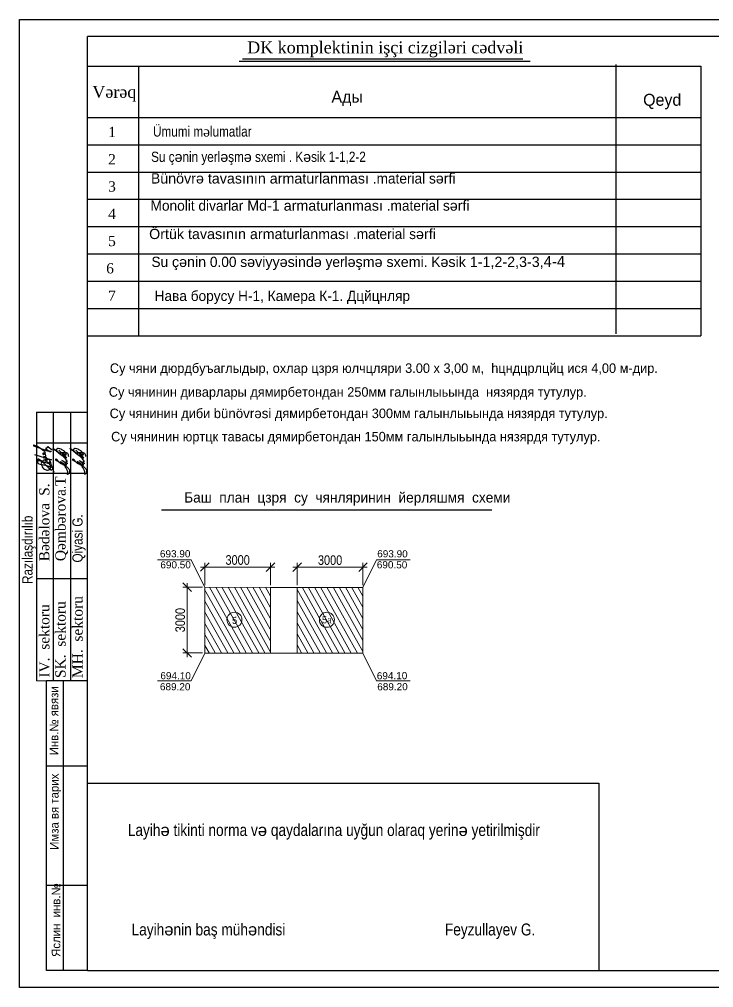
# Model space of a CAD drawing. Header units: millimetres. Extents: x 1177285 to 1225570, y -905119 to -683091.
# Drawn here: x 1185369 to 1205741, y -711491 to -683091 of the extents above; entities that cross this region are included whole.
import ezdxf

# ---------------------------------------------------------------- set-up
doc = ezdxf.new("R2010")
doc.units = ezdxf.units.MM
for name, color, linetype, lineweight in [('0_Ном._пера__21', 7, 'Continuous', 30), ('Layer3', 7, 'Continuous', 13), ('РАЗМЕРЫ', 80, 'Continuous', 9)]:
    doc.layers.add(name, color=color, linetype=linetype, lineweight=lineweight)
doc.styles.add('A3_Times_AzLat', font='A3TI(LA).TTF')
doc.styles.add('CP_ATTR', font='A3TI(LA).TTF')
doc.styles.add('sevda', font='times.ttf')
doc.styles.get("Standard").update_dxf_attribs({"font": 'a3ar(la).ttf'})
doc.styles.add('style3', font='ARIAAL_.TTF', dxfattribs={"height": 300})
doc.styles.add('style6', font='ARIALN.TTF', dxfattribs={"height": 300})
doc.styles.add('yazitipi', font='ARIALN.TTF')
doc.dimstyles.new('sevda', dxfattribs={"dimscale": 100, "dimtxt": 2.8, "dimasz": 2.5, "dimexe": 1.25, "dimexo": 0.625, "dimtad": 1, "dimtxsty": 'yazitipi', "dimblk": 'OBLIQUE', "dimcen": 2.5, "dimdle": 1.25, "dimclrd": 253, "dimclre": 253, "dimclrt": 73, "dimaunit": 1, "dimadec": 3, "dimazin": 0, "dimtfac": 1, "dimtmove": 1, "dimatfit": 3, "dimfxl": 1, "dimlwd": 13, "dimlwe": 13, "dimarcsym": 0})

# ---------------------------------------------------------------- blocks, each defined once
blk = doc.blocks.new('ntnntyht')
at = {"color": 1, "lineweight": 25}
blk.add_line((1961564, -20955), (2003567, -20955), dxfattribs=at)
at = {"lineweight": 25}
for p, q in [((1961564, -50629), (1961564, -20955)), ((1963654, -41225), (1962400, -41225)), ((1963656, -43837), (1962402, -43837)), ((1963656, -47494), (1962402, -47494)), ((1963654, -50106), (1962400, -50106)), ((2003567, -50629), (1961564, -50629))]:
    blk.add_line(p, q, dxfattribs=at)
at = {"color": 1, "lineweight": 25, "ltscale": 15}
blk.add_line((2003045, -21477), (1963653, -21477), dxfattribs=at)
at = {"lineweight": 25, "ltscale": 15}
for q in [(1963654, -21476), (2003045, -50106)]:
    blk.add_line((1963654, -50106), q, dxfattribs=at)
at = {"lineweight": 25, "ltscale": 0.25}
for p, q in [((1962400, -50106), (1962400, -41225)), ((1962922, -50107), (1962922, -41225))]:
    blk.add_line(p, q, dxfattribs=at)
at = {"lineweight": 25, "char_height": 261.21, "width": 6227.25, "attachment_point": 1, "rotation": 90, "style": 'CP_ATTR'}
for s, insert in [('\\pt3143;Инв.№ явязи', (1962497, -43510)), ('\\pt3143;Имза вя тарих', (1962505, -46404)), ('\\pt3143;Яслин  инв.№', (1962558, -49687))]:
    blk.add_mtext(s, dxfattribs=dict(at, insert=insert))
blk = doc.blocks.new('TG')
at = {"lineweight": 0}
for p, q in [((4852340, -2181940), (4852340, -2184140)), ((4857740, -2181940), (4857740, -2184140))]:
    blk.add_line(p, q, dxfattribs=at)
for points in [[(4852340, -2176540), (4857740, -2176540), (4857740, -2181940), (4852340, -2181940)], [(4852340, -2184140), (4857740, -2184140), (4857740, -2189540), (4852340, -2189540)]]:
    blk.add_lwpolyline(points, close=True, dxfattribs=at)
blk = doc.blocks.new('_Oblique')
at = {"color": 0, "linetype": 'ByBlock', "lineweight": -2}
blk.add_line((-0.5, -0.5), (0.5, 0.5), dxfattribs=at)
blk = doc.blocks.new('*D188')
at = {"color": 253, "lineweight": 13, "ltscale": 15, "transparency": 16777216}
for p, q in [((1193398, -699157), (1195576, -699160)), ((1193522, -699689), (1193523, -699033)), ((1195450, -699691), (1195451, -699034))]:
    blk.add_line(p, q, dxfattribs=at)
at = {"layer": 'Defpoints', "color": 0, "lineweight": 30, "ltscale": 15, "transparency": 16777216}
for p in [(1195451, -699159), (1193522, -699751, -61512), (1195450, -699753, -61512)]:
    blk.add_point(p, dxfattribs=at)
at = {"color": 253, "lineweight": 13, "ltscale": 15, "transparency": 16777216, "xscale": 250, "yscale": 250, "zscale": 250}
for p, rotation in [((1193523, -699158), 179.9432046103459), ((1195451, -699159), 359.9432046103459)]:
    blk.add_blockref('_Oblique', p, dxfattribs=dict(at, rotation=rotation))
at = {"color": 73, "ltscale": 15, "transparency": 16777216, "insert": (1194487, -698953), "char_height": 280, "attachment_point": 5, "rotation": 359.9432, "style": 'yazitipi'}
blk.add_mtext('{\\fArial Narrow|b0|i0|c238|p34;3000}', dxfattribs=at)
blk = doc.blocks.new('*D189')
at = {"color": 253, "lineweight": 13, "ltscale": 15, "transparency": 16777216}
for p, q in [((1192862, -699157), (1190685, -699155)), ((1190809, -699686), (1190810, -699030)), ((1192737, -699688), (1192738, -699032))]:
    blk.add_line(p, q, dxfattribs=at)
at = {"layer": 'Defpoints', "color": 0, "lineweight": 30, "ltscale": 15, "transparency": 16777216}
for p in [(1190810, -699155), (1190809, -699748, -61512), (1192737, -699750, -61512)]:
    blk.add_point(p, dxfattribs=at)
at = {"color": 253, "lineweight": 13, "ltscale": 15, "transparency": 16777216, "xscale": 250, "yscale": 250, "zscale": 250}
for p, rotation in [((1190810, -699155), 179.9432046103528), ((1192737, -699157), 359.9432046103528)]:
    blk.add_blockref('_Oblique', p, dxfattribs=dict(at, rotation=rotation))
at = {"color": 73, "ltscale": 15, "transparency": 16777216, "insert": (1191774, -698950), "char_height": 280, "attachment_point": 5, "rotation": 359.9432, "style": 'yazitipi'}
blk.add_mtext('{\\fArial Narrow|b0|i0|c238|p34;3000}', dxfattribs=at)
blk = doc.blocks.new('*D190')
at = {"color": 253, "lineweight": 13, "ltscale": 15, "transparency": 16777216}
for p, q in [((1190747, -699748), (1190170, -699748)), ((1190295, -699623), (1190293, -701801)), ((1190745, -701676), (1190168, -701676))]:
    blk.add_line(p, q, dxfattribs=at)
at = {"layer": 'Defpoints', "color": 0, "lineweight": 30, "ltscale": 15, "transparency": 16777216}
for p in [(1190809, -699748, -61512), (1190293, -701676), (1190807, -701676, -61512)]:
    blk.add_point(p, dxfattribs=at)
at = {"color": 253, "lineweight": 13, "ltscale": 15, "transparency": 16777216, "xscale": 250, "yscale": 250, "zscale": 250}
for p, rotation in [((1190295, -699748), 89.94320461034934), ((1190293, -701676), 269.9432046103493)]:
    blk.add_blockref('_Oblique', p, dxfattribs=dict(at, rotation=rotation))
at = {"color": 73, "ltscale": 15, "transparency": 16777216, "insert": (1190089, -700712), "char_height": 280, "attachment_point": 5, "rotation": 89.9432, "style": 'yazitipi'}
blk.add_mtext('{\\fArial Narrow|b0|i0|c238|p34;3000}', dxfattribs=at)

msp = doc.modelspace()

# ---------------------------------------------------------------- hatches: boundary and pattern name
at = {"lineweight": 5, "ltscale": 15}
h = msp.add_hatch(dxfattribs=at)
h.set_pattern_fill('ANSI31', color=256, scale=50, angle=254.1995713)
h.set_pattern_definition([(299.199571, (2180880.56, 177750.78), (138.57696, 77.446684), [])])
h.paths.add_polyline_path([(1192733.667, -699746.041), (1192731.757, -701673.84), (1190803.957, -701671.929), (1190805.868, -699744.13)])
h = msp.add_hatch(dxfattribs=at)
h.set_pattern_fill('ANSI31', color=256, scale=50, angle=254.1995713)
h.set_pattern_definition([(299.199571, (2183593.76, 177748.09), (138.57696, 77.446684), [])])
h.paths.add_polyline_path([(1195446.866, -699748.73), (1195444.955, -701676.529), (1193517.156, -701674.618), (1193519.067, -699746.819)])

# ---------------------------------------------------------------- linework, layer by layer
at = {"lineweight": 25}
for p, q in [((1191823.65, -684320.463), (1200356.731, -684320.463)), ((1191912.334, -684244.599), (1200143.13, -684244.599)), ((1202872.229, -684410.962), (1202872.229, -692310.962)), ((1187369.069, -684468.454), (1205369.069, -684468.454)), ((1188869.04, -684468.454), (1188869.04, -692368.454)), ((1205369.069, -684468.454), (1205369.069, -692368.454)), ((1187369.069, -685968.454), (1205369.069, -685968.454)), ((1187369.069, -686768.454), (1205369.069, -686768.454)), ((1187369.069, -687568.454), (1205369.069, -687568.454)), ((1187369.069, -688368.454), (1205369.069, -688368.454)), ((1187369.069, -689168.454), (1205369.069, -689168.454)), ((1187369.069, -689968.454), (1205369.069, -689968.454)), ((1187369.069, -690768.454), (1205369.069, -690768.454)), ((1187369.069, -691568.454), (1205369.069, -691568.454)), ((1187369.069, -692368.454), (1205369.069, -692368.454))]:
    msp.add_line(p, q, dxfattribs=at)
at = {"color": 7, "ltscale": 15}
for p, q in [((1185869.051, -694611.633), (1187369.051, -694611.633)), ((1185869.051, -694611.633), (1185869.051, -702491.212)), ((1186369.051, -702491.212), (1186369.051, -694611.633)), ((1186869.051, -694611.633), (1186869.051, -702491.212)), ((1185869.051, -695511.633), (1187369.051, -695511.633)), ((1187369.051, -696411.633), (1185869.051, -696411.633)), ((1185869.051, -699491.212), (1187369.051, -699491.212))]:
    msp.add_line(p, q, dxfattribs=at)
for p, q in [((1189538.274, -697477.432, -123024.342), (1199231.354, -697477.432, -123024.342)), ((1187370.81, -705492.62), (1202370.81, -705492.62)), ((1202370.81, -705492.62), (1202370.81, -710991.326))]:
    msp.add_line(p, q)
at = {"color": 7, "lineweight": 18, "flags": 128}
for points in [[(1189422.061, -698941.527), (1190410.103, -698941.527), (1190810.945, -699753.083)], [(1196837.004, -698941.527), (1195848.963, -698941.527), (1195448.121, -699753.083)], [(1189422.061, -702492.439), (1190410.103, -702492.439), (1190810.945, -701680.882)], [(1196837.004, -702492.439), (1195848.963, -702492.439), (1195448.121, -701680.882)]]:
    msp.add_lwpolyline(points, dxfattribs=at)
at = {"color": 1, "lineweight": 0}
for centre in [(1191680.359, -700700.156, 52285.345), (1194393.558, -700702.845, 52285.345)]:
    msp.add_circle(centre, 220.202, dxfattribs=at)
at = {"layer": '0_Ном._пера__21', "linetype": 'Continuous', "flags": 128}
for points in [[(1185809.087, -695849.979), (1186312.011, -696011.65), (1186163.007, -695999.808), (1186137.497, -696001.505), (1186112.611, -696007.366), (1186089.024, -696017.231), (1186067.375, -696030.833), (1186048.253, -696047.804), (1186032.175, -696067.683), (1186019.578, -696089.931), (1186010.803, -696113.944), (1186014.779, -696148.07), (1186024.057, -696181.151), (1186038.408, -696212.367), (1186057.477, -696240.946), (1186080.79, -696266.182), (1186107.773, -696287.45), (1186128.822, -696298.542), (1186151.357, -696306.173), (1186174.814, -696310.151), (1186198.605, -696310.376), (1186222.134, -696306.844), (1186244.81, -696299.643), (1186255.993, -696291.614), (1186265.782, -696281.934), (1186273.937, -696270.842), (1186280.256, -696258.611), (1186284.584, -696245.542), (1186286.814, -696231.957), (1186286.891, -696218.19), (1186284.814, -696204.581), (1186280.633, -696191.464), (1186274.452, -696179.163), (1186248.674, -696135.352), (1186216.56, -696095.949), (1186178.851, -696061.863), (1186154.843, -696045.879), (1186128.569, -696033.983), (1186127.415, -696034.219), (1186126.32, -696034.65), (1186125.316, -696035.264), (1186124.433, -696036.042), (1186123.697, -696036.961), (1186123.131, -696037.993), (1186122.752, -696039.107), (1186122.571, -696040.27), (1186122.594, -696041.447), (1186122.82, -696042.602), (1186123.242, -696043.701), (1186123.847, -696044.711), (1186124.617, -696045.601), (1186125.53, -696046.344), (1186126.557, -696046.919), (1186127.668, -696047.307), (1186128.83, -696047.498), (1186130.007, -696047.485), (1186144.57, -696043.507), (1186158.298, -696037.224), (1186170.828, -696028.803), (1186181.831, -696018.465), (1186183.13, -696004.743), (1186182.22, -695990.99), (1186179.124, -695977.559), (1186173.923, -695964.794), (1186166.749, -695953.025), (1186157.787, -695942.553), (1186147.267, -695933.648), (1186135.46, -695926.537), (1186122.668, -695921.404), (1186109.221, -695918.38), (1186095.463, -695917.544), (1186092.379, -695917.244), (1186089.289, -695917.474), (1186086.283, -695918.226), (1186083.45, -695919.479), (1186080.87, -695921.196), (1186078.621, -695923.327), (1186076.768, -695925.81), (1186075.364, -695928.573), (1186074.452, -695931.534), (1186074.056, -695934.607), (1186074.19, -695937.702), (1186074.848, -695940.73), (1186076.013, -695943.601), (1186077.649, -695946.232), (1186079.71, -695948.547), (1186082.134, -695950.476), (1186084.852, -695951.965), (1186087.783, -695952.969), (1186090.842, -695953.46), (1186093.94, -695953.422), (1186096.987, -695952.858), (1186107.625, -695949.969), (1186117.639, -695945.363), (1186126.755, -695939.165), (1186134.721, -695931.547), (1186141.319, -695922.717), (1186146.368, -695912.918), (1186146.835, -695896.672), (1186144.584, -695880.576), (1186139.678, -695865.081), (1186132.255, -695850.623), (1186122.522, -695837.607), (1186110.754, -695826.397), (1186097.279, -695817.309), (1186082.477, -695810.598), (1186079.114, -695810.373), (1186075.762, -695810.727), (1186072.52, -695811.65), (1186069.483, -695813.113), (1186066.742, -695815.075), (1186064.377, -695817.476), (1186062.458, -695820.247), (1186061.041, -695823.306), (1186060.169, -695826.562), (1186059.866, -695829.919), (1186060.143, -695833.278), (1186060.99, -695836.541), (1186062.383, -695839.61), (1186064.28, -695842.396), (1186066.627, -695844.816), (1186069.353, -695846.798), (1186072.377, -695848.286), (1186075.612, -695849.233), (1186078.961, -695849.613), (1186082.326, -695849.415), (1186085.607, -695848.643), (1186097.154, -695843.862), (1186107.847, -695837.396), (1186117.445, -695829.392), (1186125.726, -695820.033), (1186132.503, -695809.533), (1186128.4, -695795.198), (1186121.987, -695781.736), (1186113.44, -695769.517), (1186102.993, -695758.878), (1186090.932, -695750.109), (1186077.59, -695743.451), (1185992.466, -695675.828), (1185898.84, -695620.571), (1185798.497, -695578.735), (1185796.796, -695577.685), (1185794.943, -695576.936), (1185792.991, -695576.509), (1185790.994, -695576.417), (1185789.011, -695576.662), (1185787.096, -695577.237), (1185785.306, -695578.125), (1185783.691, -695579.302), (1185782.297, -695580.734), (1185781.163, -695582.38), (1185780.322, -695584.194), (1185779.799, -695586.123), (1185779.607, -695588.112), (1185779.752, -695590.105), (1185780.231, -695592.046), (1185781.029, -695593.878), (1185782.124, -695595.55), (1185783.485, -695597.014), (1185785.072, -695598.229), (1185786.841, -695599.159), (1185788.741, -695599.778), (1186195.902, -695745.65), (1186295.931, -695759.487), (1186294.986, -695762.855), (1186293.51, -695766.026), (1186291.541, -695768.918), (1186289.132, -695771.454), (1186286.345, -695773.568), (1186283.253, -695775.204), (1186279.938, -695776.32), (1186276.486, -695776.886), (1186272.988, -695776.888), (1186269.535, -695776.325), (1186266.219, -695775.212), (1186212.657, -695744.048), (1186162.918, -695707.086), (1186159.086, -695703.262), (1186155.96, -695698.841), (1186153.632, -695693.953), (1186152.169, -695688.741), (1186151.613, -695683.355), (1186151.982, -695677.954), (1186153.263, -695672.694), (1186155.421, -695667.728), (1186158.392, -695663.202), (1186162.089, -695659.247), (1186166.404, -695655.978), (1186171.213, -695653.49), (1186176.375, -695651.857), (1186181.739, -695651.126), (1186187.15, -695651.317), (1186192.449, -695652.425), (1186197.483, -695654.419), (1186195.371, -695652.286), (1186193.642, -695649.832), (1186192.346, -695647.125), (1186191.517, -695644.24), (1186191.178, -695641.258), (1186191.34, -695638.26), (1186191.998, -695635.332), (1186193.133, -695632.553), (1186194.714, -695630.001), (1186196.697, -695627.748), (1186199.027, -695625.855), (1186201.639, -695624.375), (1186204.46, -695623.35), (1186207.412, -695622.808), (1186210.414, -695622.764), (1186213.381, -695623.219), (1186216.231, -695624.161), (1186250.954, -695659.882), (1186290.514, -695690.159), (1186334.066, -695714.345)], [(1185944.795, -696022.32), (1185936.427, -696024.945), (1185928.608, -696028.917), (1185921.555, -696034.129), (1185915.46, -696040.436), (1185910.494, -696047.664), (1185906.791, -696055.614), (1185904.456, -696064.068), (1185903.551, -696072.791), (1185904.101, -696081.544), (1185906.092, -696090.085), (1185909.469, -696098.179), (1185914.139, -696105.602), (1185919.972, -696112.151), (1185926.809, -696117.644), (1185934.46, -696121.931), (1185942.715, -696124.893), (1186007.771, -696146.582), (1186074.88, -696160.699), (1186138.216, -696170.105), (1186199.681, -696188.052), (1186281.607, -696211.657), (1186309.331, -696223.128), (1186335.229, -696238.278), (1186339.164, -696244.887), (1186341.948, -696252.056), (1186343.506, -696259.589), (1186343.793, -696267.275), (1186342.801, -696274.902), (1186340.559, -696282.259), (1186337.128, -696289.143), (1186332.603, -696295.362), (1186327.109, -696300.745), (1186323.368, -696304.225), (1186319.116, -696307.057), (1186314.463, -696309.166), (1186309.53, -696310.498), (1186304.448, -696311.018), (1186299.348, -696310.713), (1186294.364, -696309.59), (1186289.627, -696307.678), (1186285.259, -696305.028), (1186067.582, -696092.191), (1186009.851, -696043.062), (1185947.024, -696000.645), (1185942.889, -695997.199), (1185938.222, -695994.518), (1185933.162, -695992.682), (1185927.862, -695991.747), (1185922.479, -695991.74), (1185917.176, -695992.662), (1185912.112, -695994.485), (1185910.94, -695997.33), (1185910.269, -696000.333), (1185910.119, -696003.407), (1185910.493, -696006.461), (1185911.382, -696009.407), (1185912.758, -696012.16), (1185914.582, -696014.638), (1185916.801, -696016.77), (1185919.35, -696018.494), (1185922.155, -696019.759), (1185925.134, -696020.529), (1186238.326, -696117.422), (1186241.977, -696118.202), (1186245.705, -696118.402), (1186249.419, -696118.016), (1186253.026, -696117.053), (1186256.439, -696115.538), (1186259.572, -696113.508), (1186262.349, -696111.013), (1186264.701, -696108.114), (1186266.571, -696104.882), (1186267.912, -696101.398), (1186237.795, -696077.755)]]:
    msp.add_lwpolyline(points, dxfattribs=at)
at = {"layer": '0_Ном._пера__21', "linetype": 'Continuous'}
for points, knots in [([(1186753.533, -696054.279), (1186751.379, -696050.649), (1186749.225, -696047.019), (1186745.942, -696046.688), (1186742.826, -696046.374), (1186738.693, -696049.033), (1186737.275, -696052.047), (1186734.146, -696058.697), (1186744.232, -696067.076), (1186753.172, -696067.944), (1186760.05, -696068.612), (1186766.249, -696064.835), (1186768.659, -696060.244), (1186772.961, -696052.047), (1186765.18, -696041.255), (1186757.743, -696031.357), (1186729.825, -695994.199), (1186706.76, -695969.626), (1186681.502, -695944.033), (1186642.028, -695904.037), (1186597.199, -695861.552), (1186549.086, -695820.394), (1186509.756, -695786.747), (1186468.231, -695753.987), (1186434.051, -695727.123), (1186413.526, -695710.991), (1186395.65, -695696.986), (1186362.548, -695674.248), (1186359.311, -695672.024), (1186355.928, -695669.717), (1186355.118, -695669.728), (1186353.865, -695669.745), (1186358.765, -695675.305), (1186363.386, -695680.335), (1186395.305, -695715.077), (1186413.912, -695724.502), (1186435.351, -695739.079), (1186468.517, -695761.629), (1186508.459, -695796.507), (1186548.298, -695827.941), (1186598.563, -695867.603), (1186648.664, -695901.782), (1186700.536, -695926.444), (1186716.903, -695934.225), (1186733.446, -695941.058), (1186753.586, -695947.863), (1186757.02, -695949.023), (1186760.558, -695950.182), (1186762.906, -695950.739), (1186779.002, -695954.558), (1186739.173, -695930.082), (1186710.288, -695909.488), (1186650.193, -695866.642), (1186637.467, -695840.597), (1186611.928, -695811.128), (1186590.659, -695786.587), (1186560.503, -695759.671), (1186530.013, -695729.213), (1186528.166, -695727.368), (1186526.317, -695725.509), (1186525.05, -695724.25), (1186514.497, -695713.763), (1186544.264, -695744.818), (1186566.381, -695765.581), (1186597.13, -695794.446), (1186613.094, -695803.419), (1186631.732, -695813.878), (1186648.178, -695823.107), (1186666.705, -695833.494), (1186694.577, -695848.405), (1186714.978, -695859.32), (1186740.387, -695872.658), (1186745.743, -695860.099), (1186747.524, -695855.925), (1186747.089, -695848.889), (1186745.743, -695842.654), (1186743.228, -695830.998), (1186737.529, -695822.138), (1186731.365, -695813.383), (1186719.074, -695795.925), (1186704.933, -695778.885), (1186689.105, -695763.958), (1186660.689, -695737.159), (1186626.835, -695717.169), (1186591.571, -695699.801), (1186566.152, -695687.283), (1186540, -695676.127), (1186510.731, -695676.429), (1186496.423, -695676.577), (1186481.369, -695679.462), (1186471.516, -695688.858), (1186465.348, -695694.74), (1186461.217, -695703.174), (1186459.726, -695711.755), (1186457.818, -695722.731), (1186460.226, -695733.947), (1186464.727, -695744.314), (1186475.54, -695769.215), (1186498.43, -695789.215), (1186523.351, -695797.452), (1186555.456, -695808.062), (1186590.931, -695799.147), (1186625.284, -695797.452), (1186649.066, -695796.278), (1186672.311, -695798.564), (1186695.852, -695797.452), (1186712.511, -695796.664), (1186729.319, -695794.174), (1186745.792, -695797.452), (1186757.571, -695799.795), (1186769.179, -695805.088), (1186777.843, -695813.2), (1186788.483, -695823.162), (1186794.683, -695837.375), (1186798.822, -695851.712), (1186804.726, -695872.163), (1186806.436, -695892.865), (1186808.146, -695913.568)], [0, 0, 0, 0, 1, 1, 1, 2, 2, 2, 3, 3, 3, 4, 4, 4, 5, 5, 5, 6, 6, 6, 7, 7, 7, 8, 8, 8, 9, 9, 9, 10, 10, 10, 11, 11, 11, 12, 12, 12, 13, 13, 13, 14, 14, 14, 15, 15, 15, 16, 16, 16, 17, 17, 17, 18, 18, 18, 19, 19, 19, 20, 20, 20, 21, 21, 21, 22, 22, 22, 23, 23, 23, 24, 24, 24, 25, 25, 25, 26, 26, 26, 27, 27, 27, 28, 28, 28, 29, 29, 29, 30, 30, 30, 31, 31, 31, 32, 32, 32, 33, 33, 33, 34, 34, 34, 35, 35, 35, 36, 36, 36, 37, 37, 37, 38, 38, 38, 39, 39, 39, 39]), ([(1187253.533, -696054.279), (1187251.379, -696050.649), (1187249.225, -696047.019), (1187245.942, -696046.688), (1187242.826, -696046.374), (1187238.693, -696049.033), (1187237.275, -696052.047), (1187234.146, -696058.697), (1187244.232, -696067.076), (1187253.172, -696067.944), (1187260.05, -696068.612), (1187266.249, -696064.835), (1187268.659, -696060.244), (1187272.961, -696052.047), (1187265.18, -696041.255), (1187257.743, -696031.357), (1187229.825, -695994.199), (1187206.76, -695969.626), (1187181.502, -695944.033), (1187142.028, -695904.037), (1187097.199, -695861.552), (1187049.086, -695820.394), (1187009.756, -695786.747), (1186968.231, -695753.987), (1186934.051, -695727.123), (1186913.526, -695710.991), (1186895.65, -695696.986), (1186862.548, -695674.248), (1186859.311, -695672.024), (1186855.928, -695669.717), (1186855.118, -695669.728), (1186853.865, -695669.745), (1186858.765, -695675.305), (1186863.386, -695680.335), (1186895.305, -695715.077), (1186913.912, -695724.502), (1186935.351, -695739.079), (1186968.517, -695761.629), (1187008.459, -695796.507), (1187048.298, -695827.941), (1187098.563, -695867.603), (1187148.664, -695901.782), (1187200.536, -695926.444), (1187216.903, -695934.225), (1187233.446, -695941.058), (1187253.586, -695947.863), (1187257.02, -695949.023), (1187260.558, -695950.182), (1187262.906, -695950.739), (1187279.002, -695954.558), (1187239.173, -695930.082), (1187210.288, -695909.488), (1187150.193, -695866.642), (1187137.467, -695840.597), (1187111.928, -695811.128), (1187090.659, -695786.587), (1187060.503, -695759.671), (1187030.013, -695729.213), (1187028.166, -695727.368), (1187026.317, -695725.509), (1187025.05, -695724.25), (1187014.497, -695713.763), (1187044.264, -695744.818), (1187066.381, -695765.581), (1187097.13, -695794.446), (1187113.094, -695803.419), (1187131.732, -695813.878), (1187148.178, -695823.107), (1187166.705, -695833.494), (1187194.577, -695848.405), (1187214.978, -695859.32), (1187240.387, -695872.658), (1187245.743, -695860.099), (1187247.524, -695855.925), (1187247.089, -695848.889), (1187245.743, -695842.654), (1187243.228, -695830.998), (1187237.529, -695822.138), (1187231.365, -695813.383), (1187219.074, -695795.925), (1187204.933, -695778.885), (1187189.105, -695763.958), (1187160.689, -695737.159), (1187126.835, -695717.169), (1187091.571, -695699.801), (1187066.152, -695687.283), (1187040, -695676.127), (1187010.731, -695676.429), (1186996.423, -695676.577), (1186981.369, -695679.462), (1186971.516, -695688.858), (1186965.348, -695694.74), (1186961.217, -695703.174), (1186959.726, -695711.755), (1186957.818, -695722.731), (1186960.226, -695733.947), (1186964.727, -695744.314), (1186975.54, -695769.215), (1186998.43, -695789.215), (1187023.351, -695797.452), (1187055.456, -695808.062), (1187090.931, -695799.147), (1187125.284, -695797.452), (1187149.066, -695796.278), (1187172.311, -695798.564), (1187195.852, -695797.452), (1187212.511, -695796.664), (1187229.319, -695794.174), (1187245.792, -695797.452), (1187257.571, -695799.795), (1187269.179, -695805.088), (1187277.843, -695813.2), (1187288.483, -695823.162), (1187294.683, -695837.375), (1187298.822, -695851.712), (1187304.726, -695872.163), (1187306.436, -695892.865), (1187308.146, -695913.568)], [0, 0, 0, 0, 1, 1, 1, 2, 2, 2, 3, 3, 3, 4, 4, 4, 5, 5, 5, 6, 6, 6, 7, 7, 7, 8, 8, 8, 9, 9, 9, 10, 10, 10, 11, 11, 11, 12, 12, 12, 13, 13, 13, 14, 14, 14, 15, 15, 15, 16, 16, 16, 17, 17, 17, 18, 18, 18, 19, 19, 19, 20, 20, 20, 21, 21, 21, 22, 22, 22, 23, 23, 23, 24, 24, 24, 25, 25, 25, 26, 26, 26, 27, 27, 27, 28, 28, 28, 29, 29, 29, 30, 30, 30, 31, 31, 31, 32, 32, 32, 33, 33, 33, 34, 34, 34, 35, 35, 35, 36, 36, 36, 37, 37, 37, 38, 38, 38, 39, 39, 39, 39]), ([(1186389.284, -696383.091), (1186368.115, -696319.184), (1186346.946, -696255.278), (1186324.094, -696191.978), (1186301.616, -696129.717), (1186277.511, -696068.044), (1186253.406, -696006.37)], [0, 0, 0, 0, 1, 1, 1, 2, 2, 2, 2]), ([(1186585.627, -696125.617), (1186556.826, -696099.492), (1186528.025, -696073.367), (1186505.066, -696045.055), (1186491.818, -696028.72), (1186480.516, -696011.656), (1186458.583, -695998.572), (1186451.066, -695994.089), (1186442.301, -695990.072), (1186436.588, -695993.697), (1186432.228, -695996.463), (1186429.646, -696003.68), (1186429.983, -696009.571), (1186430.649, -696021.208), (1186442.703, -696027.67), (1186453.998, -696033.586), (1186482.394, -696048.461), (1186505.988, -696059.889), (1186529.937, -696072.621), (1186593.139, -696106.221), (1186658.813, -696148.902), (1186721.569, -696191.16), (1186748.958, -696209.603), (1186775.791, -696227.965), (1186799.347, -696251.341), (1186815.849, -696267.718), (1186830.744, -696286.555), (1186837.528, -696308.689), (1186842.844, -696326.033), (1186843.18, -696345.4), (1186842.412, -696362.45), (1186841.652, -696379.292), (1186839.814, -696393.873), (1186823.768, -696412.407), (1186809.904, -696428.421), (1186785.434, -696447.386), (1186784.776, -696436.948), (1186784.615, -696434.401), (1186785.874, -696430.1), (1186786.933, -696425.911), (1186793.284, -696400.807), (1186792.51, -696379.667), (1186786.933, -696358.524), (1186778.927, -696328.168), (1186761.018, -696297.809), (1186747.642, -696270.11), (1186724.746, -696222.695), (1186715.134, -696183.076), (1186657.872, -696130.93), (1186616.737, -696093.47), (1186551.011, -696049.544), (1186565.229, -696056.28), (1186571.299, -696059.157), (1186591.944, -696071.269), (1186609.094, -696081.901), (1186631.662, -696095.893), (1186648.179, -696107.323), (1186665.752, -696117.375), (1186689.158, -696130.764), (1186714.438, -696141.707), (1186746.18, -696155.573), (1186751.477, -696157.886), (1186756.954, -696160.282), (1186760.076, -696160.833), (1186773.673, -696163.233), (1186742.602, -696130.654), (1186721.595, -696108.808), (1186692.265, -696078.309), (1186682.552, -696068.731), (1186653.439, -696049.503), (1186640.633, -696041.045), (1186624.071, -696030.719), (1186619.961, -696028.086), (1186610.916, -696022.292), (1186662.156, -696053.745), (1186694.846, -696073.251), (1186717.005, -696086.472), (1186730.641, -696094.205), (1186748.07, -696099.347), (1186761.585, -696103.334), (1186777.379, -696105.763), (1186793.174, -696108.193)], [0, 0, 0, 0, 1, 1, 1, 2, 2, 2, 3, 3, 3, 4, 4, 4, 5, 5, 5, 6, 6, 6, 7, 7, 7, 8, 8, 8, 9, 9, 9, 10, 10, 10, 11, 11, 11, 12, 12, 12, 13, 13, 13, 14, 14, 14, 15, 15, 15, 16, 16, 16, 17, 17, 17, 18, 18, 18, 19, 19, 19, 20, 20, 20, 21, 21, 21, 22, 22, 22, 23, 23, 23, 24, 24, 24, 25, 25, 25, 26, 26, 26, 27, 27, 27, 27]), ([(1187085.627, -696125.617), (1187056.826, -696099.492), (1187028.025, -696073.367), (1187005.066, -696045.055), (1186991.818, -696028.72), (1186980.516, -696011.656), (1186958.583, -695998.572), (1186951.066, -695994.089), (1186942.301, -695990.072), (1186936.588, -695993.697), (1186932.228, -695996.463), (1186929.646, -696003.68), (1186929.983, -696009.571), (1186930.649, -696021.208), (1186942.703, -696027.67), (1186953.998, -696033.586), (1186982.394, -696048.461), (1187005.988, -696059.889), (1187029.937, -696072.621), (1187093.139, -696106.221), (1187158.813, -696148.902), (1187221.569, -696191.16), (1187248.958, -696209.603), (1187275.791, -696227.965), (1187299.347, -696251.341), (1187315.849, -696267.718), (1187330.744, -696286.555), (1187337.528, -696308.689), (1187342.844, -696326.033), (1187343.18, -696345.4), (1187342.412, -696362.45), (1187341.652, -696379.292), (1187339.814, -696393.873), (1187323.768, -696412.407), (1187309.904, -696428.421), (1187285.434, -696447.386), (1187284.776, -696436.948), (1187284.615, -696434.401), (1187285.874, -696430.1), (1187286.933, -696425.911), (1187293.284, -696400.807), (1187292.51, -696379.667), (1187286.933, -696358.524), (1187278.927, -696328.168), (1187261.018, -696297.809), (1187247.642, -696270.11), (1187224.746, -696222.695), (1187215.134, -696183.076), (1187157.872, -696130.93), (1187116.737, -696093.47), (1187051.011, -696049.544), (1187065.229, -696056.28), (1187071.299, -696059.157), (1187091.944, -696071.269), (1187109.094, -696081.901), (1187131.662, -696095.893), (1187148.179, -696107.323), (1187165.752, -696117.375), (1187189.158, -696130.764), (1187214.438, -696141.707), (1187246.18, -696155.573), (1187251.477, -696157.886), (1187256.954, -696160.282), (1187260.076, -696160.833), (1187273.673, -696163.233), (1187242.602, -696130.654), (1187221.595, -696108.808), (1187192.265, -696078.309), (1187182.552, -696068.731), (1187153.439, -696049.503), (1187140.633, -696041.045), (1187124.071, -696030.719), (1187119.961, -696028.086), (1187110.916, -696022.292), (1187162.156, -696053.745), (1187194.846, -696073.251), (1187217.005, -696086.472), (1187230.641, -696094.205), (1187248.07, -696099.347), (1187261.585, -696103.334), (1187277.379, -696105.763), (1187293.174, -696108.193)], [0, 0, 0, 0, 1, 1, 1, 2, 2, 2, 3, 3, 3, 4, 4, 4, 5, 5, 5, 6, 6, 6, 7, 7, 7, 8, 8, 8, 9, 9, 9, 10, 10, 10, 11, 11, 11, 12, 12, 12, 13, 13, 13, 14, 14, 14, 15, 15, 15, 16, 16, 16, 17, 17, 17, 18, 18, 18, 19, 19, 19, 20, 20, 20, 21, 21, 21, 22, 22, 22, 23, 23, 23, 24, 24, 24, 25, 25, 25, 26, 26, 26, 27, 27, 27, 27])]:
    msp.add_open_spline(points, degree=3, knots=knots, dxfattribs=at)
at = {"layer": 'РАЗМЕРЫ', "color": 7, "ltscale": 15}
for p, q in [((1185869.662, -702491.212), (1187369.051, -702491.212)), ((1186169.051, -702551.293), (1186169.051, -702551.293))]:
    msp.add_line(p, q, dxfattribs=at)

# ---------------------------------------------------------------- block references
at = {"color": 3, "xscale": 0.9570868817713677, "yscale": 0.9570868817713677, "zscale": 0.9570868817713677}
msp.add_blockref('ntnntyht', (-692018.363, -663035.444), dxfattribs=at)
at = {"lineweight": 0, "xscale": 0.3569999999999998, "yscale": 0.3569999999999998, "zscale": 0.3569999999999998, "rotation": 269.9432046103493}
msp.add_blockref('TG', (1974191.586, 1031761.207), dxfattribs=at)

# ---------------------------------------------------------------- texts
at = {"style": 'style3'}
msp.add_text('Баш  план  цзря  су  чянляринин  йерляшмя  схеми', height=300, dxfattribs=at).set_placement((1190205.905, -697263.058, -123024.342))
at = {"attachment_point": 1}
for s, insert, char_height, width, style in [('{\\fTimes New Roman|b0|i0|c238|p18;D\\fTimes New Roman|b0|i0|c0|p18;K komplektinin i\\fTimes New Roman|b0|i0|c238|p18;şçi cizgiləri cədvəli}', (1192053.588, -683738.434), 350, 12623.89249, 'A3_Times_AzLat'), ('{\\fA3 Arial AzLat|b0|i0|c204|p34;\\C0;     \\fArial Narrow|b0|i0|c204|p34;Su ç\\fArial|b0|i0|c0|p34;ə\\fArial Narrow|b0|i0|c204|p34;nin yerl\\fArial|b0|i0|c0|p34;ə\\fArial Narrow|b0|i0|c204|p34;şm\\fArial|b0|i0|c0|p34;ə\\fArial Narrow|b0|i0|c204|p34; sxemi . K\\fArial|b0|i0|c0|p34;ə\\fArial Narrow|b0|i0|c204|p34;sik 1-1,2-2\\fA3 Arial AzLat|b0|i0|c204|p34;  }', (1188678.314, -686971.748), 300, 15874.52691, 'style6')]:
    msp.add_mtext(s, dxfattribs=dict(at, insert=insert, char_height=char_height, width=width, style=style))
at = {"ltscale": 15, "insert": (1187510.061, -685043.184), "char_height": 350, "attachment_point": 1}
msp.add_mtext_dynamic_manual_height_columns('{\\fTimes New Roman|b0|i0|c238|p18;Vərəq}', width=2344.5849, gutter_width=12.5, heights=[0], dxfattribs=at)
at = {"lineweight": 25, "char_height": 350, "attachment_point": 1, "style": 'A3_Times_AzLat'}
for s, insert, width in [('Ады', (1194527.021, -685185.056), 21032.96966), ('Qeyd', (1203673.071, -685275.304), 8940.80168)]:
    msp.add_mtext(s, dxfattribs=dict(at, insert=insert, width=width))
at = {"color": 0, "lineweight": 13, "char_height": 360, "width": 11984.96074, "attachment_point": 5}
for s, insert in [('{\\fTimes New Roman|b0|i0|c238|p18;        \\H0.83333x;1 }', (1187543.271, -686394.277)), ('{\\fTimes New Roman|b0|i0|c238|p18;        \\fArial Narrow|b0|i0|c238|p34;\\H0.83333x;Ümumi m\\fTimes New Roman|b0|i0|c238|p18;ə\\fArial Narrow|b0|i0|c238|p34;lumatlar\\fTimes New Roman|b0|i0|c238|p18;  }', (1190194.545, -686380.735)), ('{\\fTimes New Roman|b0|i0|c238|p18;        \\H0.83333x;2 }', (1187543.271, -687194.277)), ('{\\fTimes New Roman|b0|i0|c238|p18;        \\H0.83333x;3 }', (1187543.271, -687994.277)), ('{\\fTimes New Roman|b0|i0|c238|p18;        \\H0.83333x;4 }', (1187543.271, -688794.277)), ('{\\fTimes New Roman|b0|i0|c238|p18;        \\H0.83333x;5 }', (1187543.271, -689594.277)), ('{\\fTimes New Roman|b0|i0|c238|p18;   \\H0.83333x;     6 }', (1187543.271, -690394.277)), ('{\\fTimes New Roman|b0|i0|c238|p18;        \\H0.83333x;7 }', (1187543.271, -691194.277))]:
    msp.add_mtext(s, dxfattribs=dict(at, insert=insert))
at = {"color": 0, "lineweight": 25, "ltscale": 0.5, "insert": (1188890.881, -691051.429), "char_height": 300, "width": 12347.99713, "attachment_point": 1}
msp.add_mtext('    Hава борусу H-1, Камера К-1. Дцйцнляр', dxfattribs=at)
at = {"color": 0, "lineweight": 25, "attachment_point": 1}
for s, insert, char_height, width in [('      Су чяни дюрдбуъаглыдыр, охлар цзря юлчцляри 3.00 х 3,00 м,  hцндцрлцйц ися 4,00 м-дир.  ', (1187400.854, -693181.885), 279.99747, 19595.07957), ('      Су чянинин диварлары дямирбетондан 250мм галынлыьында  нязярдя тутулур.  ', (1187369.069, -693880.078), 279.99747, 17087.94227), ('      Су чянинин диби b{\\fArial|b0|i0|c238|p34;ünövrəsi} дямирбетондан 300мм галынлыьында нязярдя тутулур.  ', (1187394.362, -694507.233), 279.997475, 17087.94227), ('      Су чянинин юртцк тавасы дямирбетондан 150мм галынлыьында нязярдя тутулур.  ', (1187437.57, -695189.406), 279.99747, 17087.94227)]:
    msp.add_mtext(s, dxfattribs=dict(at, insert=insert, char_height=char_height, width=width))
at = {"color": 7, "ltscale": 15, "char_height": 300, "attachment_point": 1, "rotation": 90}
for s, insert, style in [('SK.  sektoru       {\\fArial Narrow|b0|i0|c238|p34;    }Q{\\fTimes New Roman|b0|i0|c238|p18;ə}mb{\\fTimes New Roman|b0|i0|c238|p18;ə}rova{\\fArial Narrow|b0|i0|c238|p34;.}T', (1186425.006, -702410.734), 'sevda'), ('IV.  sektoru {\\fArial Narrow|b0|i0|c238|p34;            }B{\\fTimes New Roman|b0|i0|c238|p18;ə}d{\\fTimes New Roman|b0|i0|c238|p18;ə}lova{\\fArial Narrow|b0|i0|c238|p34; } S.', (1185950.606, -702398.609), 'sevda'), ('{\\fArial Narrow|b0|i0|c238|p34;Razılaşdırılıb}', (1185455.459, -699651.511), 'style6'), ('{\\fTimes New Roman|b0|i0|c238|p18;MH}.  sektoru       {\\fArial Narrow|b0|i0|c238|p34;  Qiyasi G.}', (1186925.006, -702410.734), 'sevda')]:
    msp.add_mtext(s, dxfattribs=dict(at, insert=insert, style=style))
at = {"lineweight": 9, "char_height": 250.2816, "width": 777.97761}
for s, insert, attachment_point, rotation in [('{\\fArial|b0|i0|c238|p34;\\H0.83662x;693.90}', (1189494.606, -698876.334), 7, 0.2886006), ('{\\fArial|b0|i0|c238|p34;\\H0.83662x;693.90}', (1196764.46, -698876.334), 9, 359.7113994), ('{\\fArial|b0|i0|c238|p34;\\H0.83662x;690.50}', (1189507.248, -699198.522), 7, 0.2886006), ('{\\fArial|b0|i0|c238|p34;\\H0.83662x;690.50}', (1196751.818, -699198.522), 9, 359.7113994), ('{\\fArial|b0|i0|c238|p34;\\H0.83662x;694.10}', (1189507.248, -702235.443), 1, 359.7113994), ('{\\fArial|b0|i0|c238|p34;\\H0.83662x;694.10}', (1196751.818, -702235.443), 3, 0.2886006), ('{\\fArial|b0|i0|c238|p34;\\H0.83662x;689.20}', (1189494.606, -702557.631), 1, 359.7113994), ('{\\fArial|b0|i0|c238|p34;\\H0.83662x;689.20}', (1196764.46, -702557.631), 3, 0.2886006)]:
    msp.add_mtext(s, dxfattribs=dict(at, insert=insert, attachment_point=attachment_point, rotation=rotation))
at = {"color": 1, "lineweight": 0, "char_height": 206.12038, "width": 6541.02555, "attachment_point": 1, "rotation": 0.7946657}
for s, insert in [(' 5{\\fTimes New Roman|b0|i0|c204|p18;  }', (1191529.777, -700617.557, 95343.865)), (' 5{\\fTimes New Roman|b0|i0|c238|p18;a\\fTimes New Roman|b0|i0|c204|p18;  }', (1194169.241, -700603.059, 95343.865))]:
    msp.add_mtext(s, dxfattribs=dict(at, insert=insert))
at = {"color": 0, "lineweight": 30, "insert": (1188550.734, -706693.125), "char_height": 350, "width": 15891.44868, "attachment_point": 1, "style": 'style6'}
msp.add_mtext('{\\fArial Narrow|b0|i0|c238|p34;Layih\\fArial|b0|i0|c238|p34;ə\\fArial Narrow|b0|i0|c238|p34; tikinti norma v\\fArial|b0|i0|c238|p34;ə\\fArial Narrow|b0|i0|c238|p34; qaydalarına uyğun olaraq yerin\\fArial|b0|i0|c238|p34;ə\\fArial Narrow|b0|i0|c238|p34; yetirilmişdir}\\P\\P{\\fArial Narrow|b0|i0|c238|p34;\\P\\P\\P Layih\\fArial|b0|i0|c238|p34;ə\\fArial Narrow|b0|i0|c238|p34;nin baş müh\\fArial|b0|i0|c238|p34;ə\\fArial Narrow|b0|i0|c238|p34;ndisi                       }               {\\fArial Narrow|b0|i0|c238|p34;    Feyzullayev G.}', dxfattribs=at)
at = {"layer": 'Layer3', "color": 0, "lineweight": 25, "char_height": 520, "attachment_point": 1}
for s, insert, width in [('      {\\H0.5769x;B\\fArial|b0|i0|c238|p34;ünövrə tavasının armaturlanması\\fA3 Arial AzLat|b0|i0|c204|p34; .material s\\fArial|b0|i0|c238|p34;ərfi}', (1188075.451, -687605.77), 12172.84688), (' {\\H0.5769x;            Monolit divarlar\\fArial|b0|i0|c238|p34; Md-1 armaturlanması\\fA3 Arial AzLat|b0|i0|c204|p34; .material s\\fArial|b0|i0|c238|p34;ərfi}', (1187688.214, -688403.517), 13251.98147), ('         {\\fArial|b0|i0|c238|p34;\\H0.5769x;Örtük tavasının armaturlanması\\fA3 Arial AzLat|b0|i0|c204|p34; .material s\\fArial|b0|i0|c238|p34;ərfi}', (1187438.013, -689235.142), 10510.81791), ('       {\\H0.5769x;Su \\fArial|b0|i0|c238|p34;ç\\fArial|b0|i0|c0|p34;ə\\fArial|b0|i0|c238|p34;nin\\fA3 Arial AzLat|b0|i0|c204|p34; 0.00 s\\fArial|b0|i0|c238|p34;əviyyəsində\\fA3 Arial AzLat|b0|i0|c204|p34; yerl\\fArial|b0|i0|c0|p34;ə\\fArial|b0|i0|c238|p34;şm\\fArial|b0|i0|c0|p34;ə\\fArial|b0|i0|c238|p34; sxemi\\fA3 Arial AzLat|b0|i0|c204|p34;. K\\fArial|b0|i0|c0|p34;ə\\fArial|b0|i0|c238|p34;sik 1-1,2-2,3-3,\\fA3 Arial AzLat|b0|i0|c204|p34;\\H1.083x;4-4}', (1187892.361, -690029.247), 15091.15074)]:
    msp.add_mtext(s, dxfattribs=dict(at, insert=insert, width=width))

# ---------------------------------------------------------------- dimensions: what is measured, and where the dimension line sits
at = {"ltscale": 15}
for p1, p2, distance, picture, middle in [((1192736.833, -699750.394), (1190809.034, -699748.483), -593.652, '*D189', (1191773.725, -698950.326, 61512.171)), ((1193522.233, -699751.172), (1195450.032, -699753.083), 593.652, '*D188', (1194486.924, -698953.016, 61512.171)), ((1190809.034, -699748.483), (1190807.123, -701676.282), -513.796, '*D190', (1190088.823, -700711.669, 61512.171))]:
    dim = msp.add_aligned_dim(p1=p1, p2=p2, distance=distance, text='{\\fArial Narrow|b0|i0|c238|p34;3000}', dimstyle='sevda', dxfattribs=at)
    dim.commit()
    dim.dimension.update_dxf_attribs({"geometry": picture, "text_midpoint": middle})

doc.saveas('drawing.dxf')
